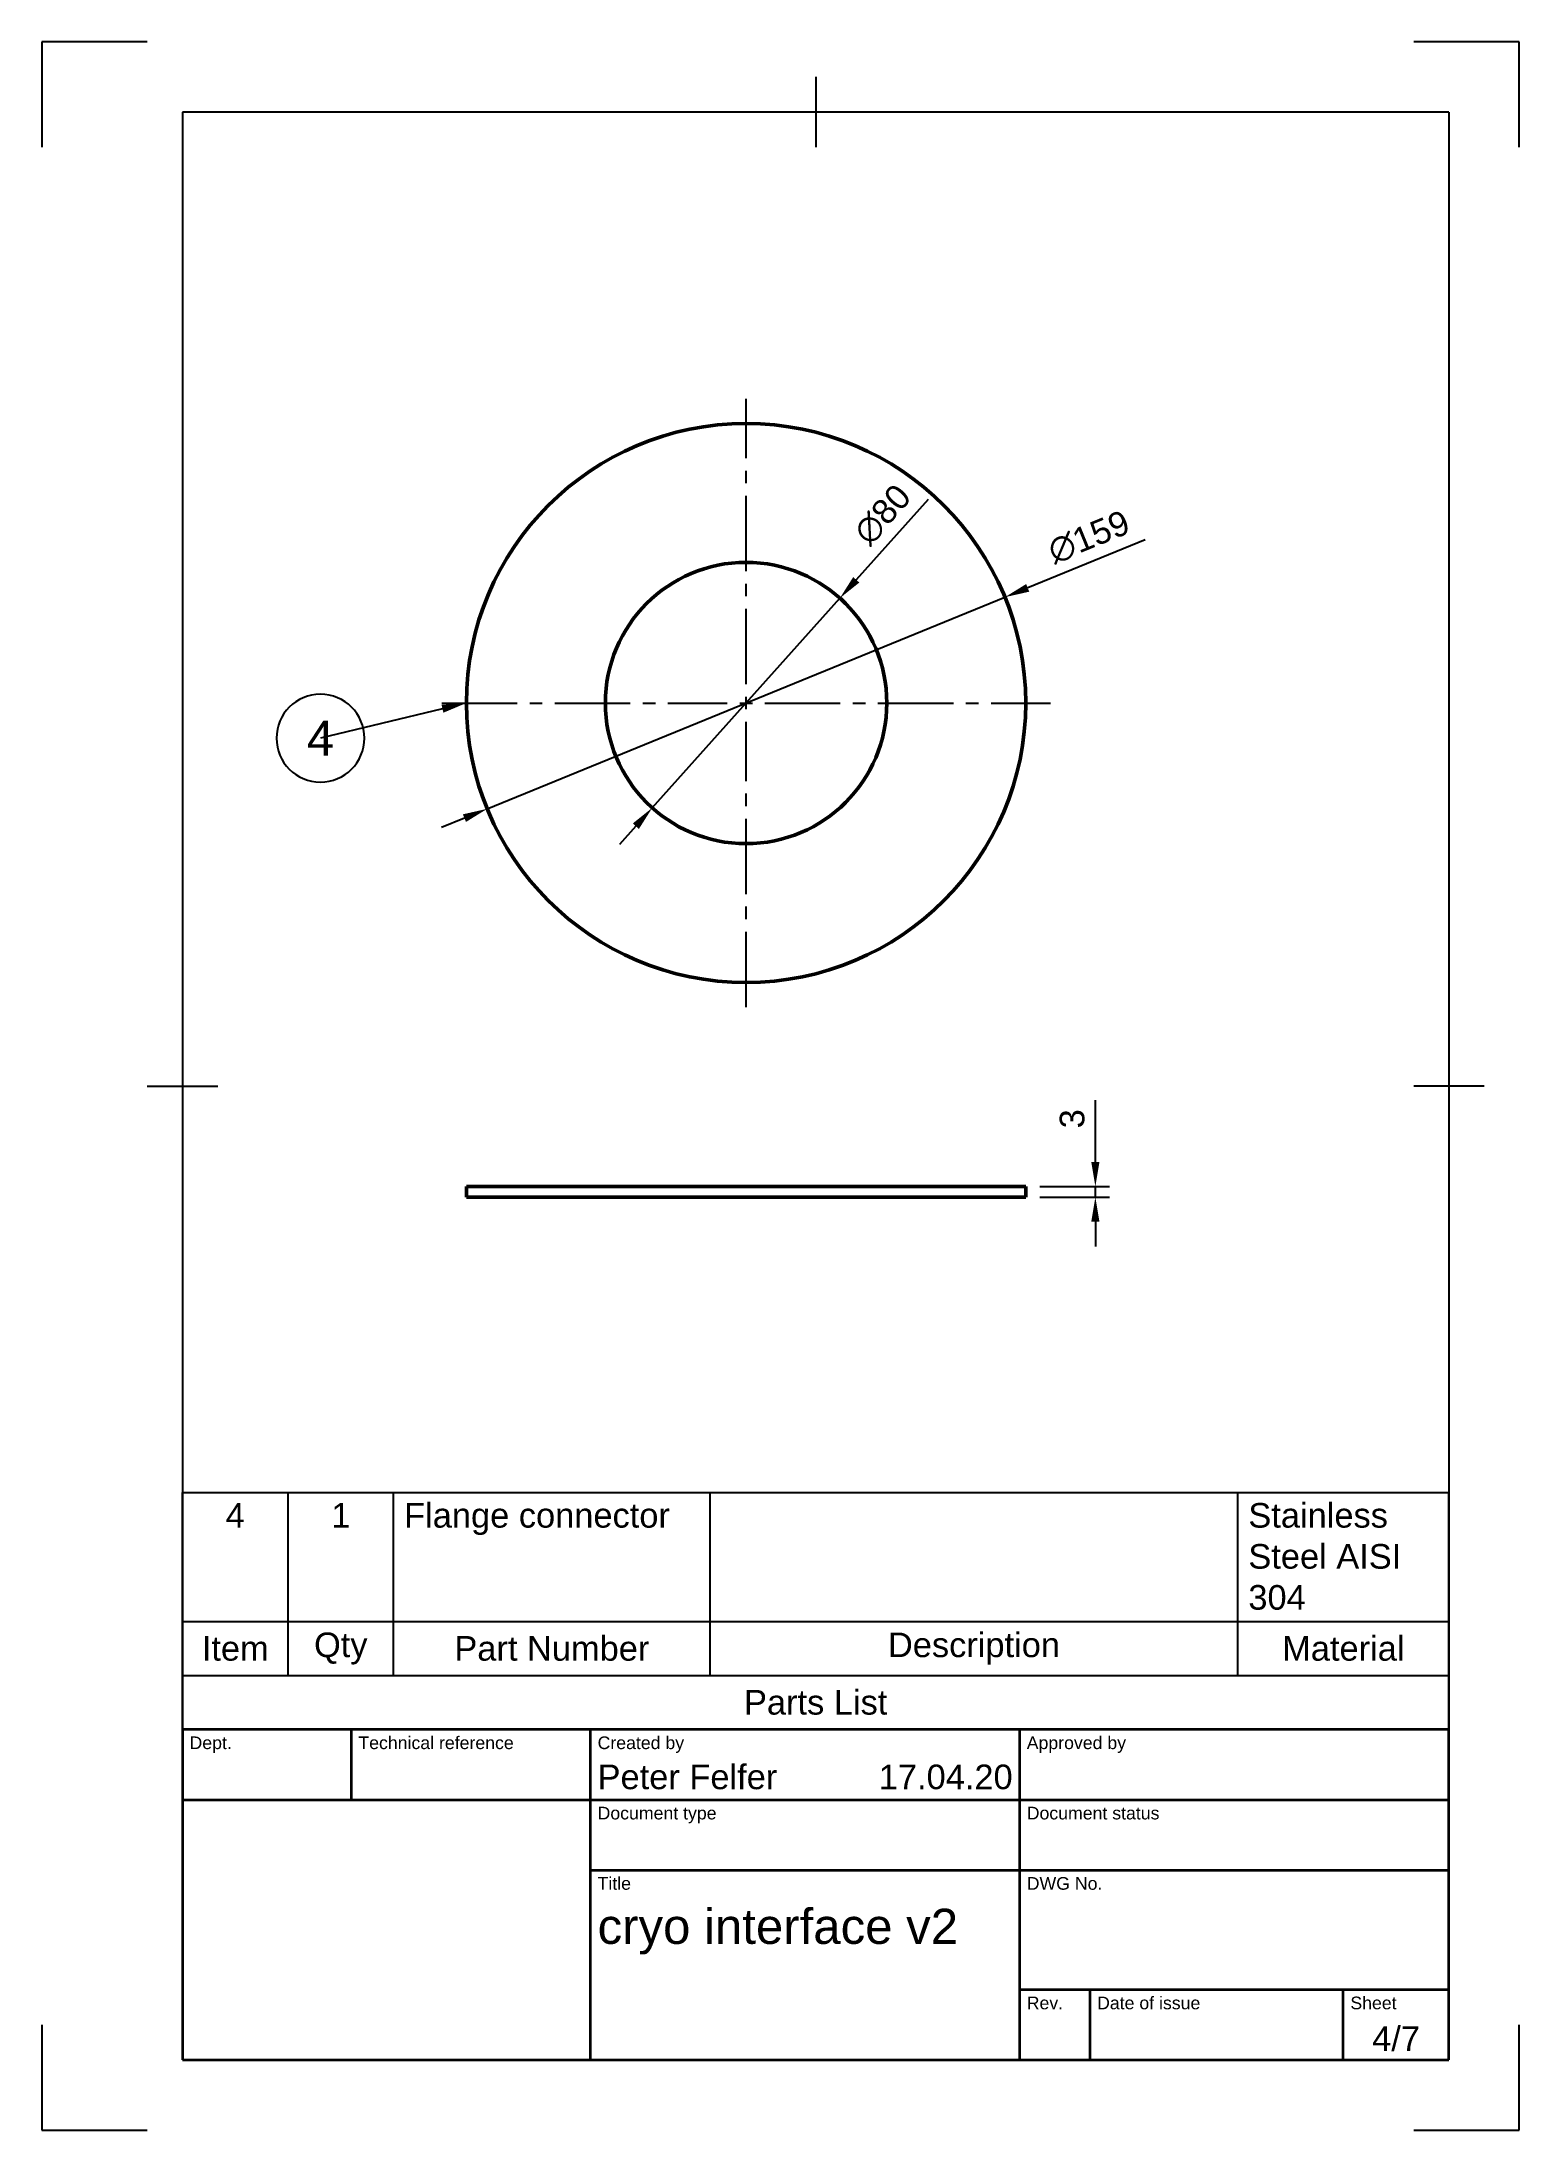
# Model space of a CAD drawing. Header units: millimetres. Extents: x 0 to 210, y 0 to 297.
import ezdxf
from ezdxf import colors
from ezdxf.entities.mleader import LeaderData, LeaderLine
from ezdxf.enums import TextEntityAlignment as Align
from ezdxf.math import Vec2, Vec3

# ---------------------------------------------------------------- set-up
doc = ezdxf.new("R2010")
doc.units = ezdxf.units.MM
doc.header["$LTSCALE"] = 0.75
doc.linetypes.add('CENTER2', pattern=[28.575, 19.05, -3.175, 3.175, -3.175])
for name, color, linetype, lineweight in [('Balloons', 7, 'Continuous', 25), ('Border', 7, 'Continuous', 25), ('FD_Dimensions', 7, 'Continuous', 25), ('Parts Lists', 7, 'Continuous', 25), ('Smart Centers', 7, 'CENTER2', 25), ('TitleBlock', 7, 'Continuous', 35), ('Visible', 7, 'Continuous', 50)]:
    doc.layers.add(name, color=color, linetype=linetype, lineweight=lineweight)
doc.styles.add('FusionTitle', font='')
doc.styles.get("Standard").update_dxf_attribs({"font": 'arial.ttf'})
doc.styles.get('FusionTitle').set_extended_font_data('Arial Unicode MS')
doc.dimstyles.new('Dim-ISO-25', dxfattribs={"dimtxt": 3.5, "dimasz": 3.5, "dimexe": 2, "dimexo": 2, "dimgap": 1.5, "dimtad": 1, "dimzin": 12, "dimdsep": 46, "dimtxsty": 'Standard', "dimcen": 0, "dimazin": 3, "dimtp": 0.1, "dimtm": 0.1, "dimtfac": 0.714, "dimtmove": 0, "dimatfit": 3, "dimfxl": 1, "dimtzin": 12, "dimarcsym": 0})

# ---------------------------------------------------------------- blocks, each defined once
blk = doc.blocks.new('ISO_A4(P)_SHEET')
at = {"layer": 'Border'}
for p, q in [((15, 297), (0, 297)), ((0, 297), (0, 282)), ((210, 297), (195, 297)), ((210, 282), (210, 297)), ((110, 292), (110, 282)), ((200, 287), (20, 287)), ((20, 287), (20, 10)), ((200, 287), (200, 10)), ((15, 148.5), (25, 148.5)), ((205, 148.5), (195, 148.5)), ((0, 15), (0, 0)), ((210, 0), (210, 15)), ((20, 10), (200, 10)), ((0, 0), (15, 0)), ((195, 0), (210, 0))]:
    blk.add_line(p, q, dxfattribs=at)
blk = doc.blocks.new('ISO_TITLEBLOCK')
at = {"layer": 'TitleBlock'}
for p, q in [((0, 47), (-180, 47)), ((-180, 47), (-180, 0)), ((-156, 37), (-156, 47)), ((-122, 0), (-122, 47)), ((-61, 0), (-61, 47)), ((0, 0), (0, 47)), ((-180, 37), (0, 37)), ((-122, 27), (0, 27)), ((-61, 10), (0, 10)), ((-51, 0), (-51, 10)), ((-15, 0), (-15, 10)), ((-180, 0), (0, 0))]:
    blk.add_line(p, q, dxfattribs=at)
at = {"layer": 'TitleBlock', "style": 'FusionTitle'}
for s, p in [('Dept.', (-179, 46)), ('Technical reference', (-155, 46)), ('Created by', (-121, 46)), ('Approved by', (-60, 46)), ('Document type', (-121, 36)), ('Document status', (-60, 36)), ('Title', (-121, 26)), ('DWG No.', (-60, 26)), ('Rev.', (-60, 9)), ('Date of issue', (-50, 9)), ('Sheet', (-14, 9))]:
    blk.add_text(s, height=1.8, dxfattribs=at).set_placement(p, align=Align.TOP_LEFT)
for tag, p, height in [('DEPT', (-179, 38.5), 3.5), ('TECHNICAL_REFERENCE', (-155, 38.5), 3.5), ('CREATED_BY', (-121, 38.5), 3.5), ('APPROVED_BY', (-60, 38.5), 3.5), ('DOCUMENT_TYPE', (-121, 28.5), 3.5), ('DOCUMENT_STATUS', (-60, 28.5), 3.5), ('TITLE_1', (-121, 16.5), 5), ('TITLE_2', (-121, 9), 5), ('TITLE_3', (-121, 1.5), 5), ('DATE_OF_ISSUE', (-50, 1.5), 3.5)]:
    blk.add_attdef(tag, p, '', height=height, dxfattribs=at)
for tag, p in [('CREATED_DATE', (-62, 38.5)), ('APPROVED_DATE', (-1, 38.5))]:
    blk.add_attdef(tag, text='', height=3.5, dxfattribs=at).set_placement(p, align=Align.RIGHT)
for tag, height, p in [('DRAWING_NUMBER', 5, (-30.5, 16.6)), ('REV', 3.5, (-56, 3.1)), ('SHEET', 3.5, (-7.5, 3.1))]:
    blk.add_attdef(tag, text='', height=height, dxfattribs=at).set_placement(p, align=Align.MIDDLE)
blk = doc.blocks.new('*T5')
at = {"layer": 'Parts Lists', "color": 0, "linetype": 'ByBlock', "lineweight": -2, "transparency": 16777216}
for p, q in [((0, 33.695771), (180, 33.695771)), ((0, 0), (0, 33.695771)), ((15, 7.666667), (15, 33.695771)), ((30, 7.666667), (30, 33.695771)), ((75, 7.666667), (75, 33.695771)), ((150, 7.666667), (150, 33.695771)), ((180, 0), (180, 33.695771)), ((0, 15.333333), (180, 15.333333)), ((0, 7.666667), (180, 7.666667)), ((0, 0), (180, 0))]:
    blk.add_line(p, q, dxfattribs=at)
at = {"layer": 'Parts Lists', "color": 0, "transparency": 16777216, "char_height": 3.5}
for s, insert, width, attachment_point in [('4', (7.5, 32.195771), 12, 2), ('1', (22.5, 32.195771), 12, 2), ('Flange connector', (31.5, 32.195771), 42, 1), ('Stainless Steel AISI 304', (151.5, 32.195771), 27, 1), ('Item', (7.5, 11.5), 12, 5), ('Qty', (22.5, 11.5), 12, 5), ('Part Number', (52.5, 11.5), 42, 5), ('Description', (112.5, 11.5), 72, 5), ('Material', (165, 11.5), 27, 5), ('Parts List', (90, 3.833333), 177, 5)]:
    blk.add_mtext(s, dxfattribs=dict(at, insert=insert, width=width, attachment_point=attachment_point))
blk = doc.blocks.new('*U6')
at = {"layer": 'Smart Centers', "color": 0, "ltscale": 0.75, "transparency": 16777216}
for p, q in [((0, 2.678906), (0, 43.25)), ((-43.25, 0), (-2.678906, 0)), ((2.678906, 0), (43.25, 0)), ((0, -43.25), (0, -2.678906))]:
    blk.add_line(p, q, dxfattribs=at)
at = {"layer": 'Smart Centers', "color": 0, "linetype": 'Continuous', "ltscale": 0.75, "transparency": 16777216}
for p, q in [((-0.892969, 0), (0.892969, 0)), ((0, -0.892969), (0, 0.892969))]:
    blk.add_line(p, q, dxfattribs=at)
blk = doc.blocks.new('*D12')
at = {"layer": 'Defpoints', "color": 0, "transparency": 16777216}
for p in [(113.435408, 217.875041), (86.773933, 188.056158)]:
    blk.add_point(p, dxfattribs=at)
at = {"layer": 'FD_Dimensions', "lineweight": -2, "transparency": 16777216}
for p, q in [((125.972758, 231.897136), (115.768287, 220.484193)), ((86.773933, 188.056158), (113.435408, 217.875041)), ((84.441054, 185.447006), (82.108175, 182.837854))]:
    blk.add_line(p, q, dxfattribs=at)
at = {"layer": 'FD_Dimensions', "transparency": 16777216}
for points in [[(115.333429, 220.873006), (116.203146, 220.09538), (113.435408, 217.875041)], [(84.006196, 185.835819), (84.875913, 185.058193), (86.773933, 188.056158)]]:
    blk.add_solid(points, dxfattribs=at)
at = {"layer": 'FD_Dimensions', "color": 0, "transparency": 16777216, "insert": (119.51362, 229.751395), "char_height": 3.5, "attachment_point": 5, "rotation": 48.19965378}
blk.add_mtext('∅80', dxfattribs=at)
blk = doc.blocks.new('*D13')
at = {"layer": 'Defpoints', "color": 0, "transparency": 16777216}
for p in [(136.896191, 218.01374), (63.31315, 187.917459)]:
    blk.add_point(p, dxfattribs=at)
at = {"layer": 'FD_Dimensions', "lineweight": -2, "transparency": 16777216}
for p, q in [((156.843833, 226.172547), (140.135696, 219.338733)), ((63.31315, 187.917459), (136.896191, 218.01374)), ((60.073646, 186.592466), (56.834141, 185.267472))]:
    blk.add_line(p, q, dxfattribs=at)
at = {"layer": 'FD_Dimensions', "transparency": 16777216}
for points in [[(139.914864, 219.878651), (140.356528, 218.798816), (136.896191, 218.01374)], [(59.852813, 187.132383), (60.294478, 186.052548), (63.31315, 187.917459)]]:
    blk.add_solid(points, dxfattribs=at)
at = {"layer": 'FD_Dimensions', "color": 0, "transparency": 16777216, "insert": (148.829758, 226.551778), "char_height": 3.5, "attachment_point": 5, "rotation": 22.24512596}
blk.add_mtext('∅159', dxfattribs=at)
blk = doc.blocks.new('*D14')
at = {"layer": 'Defpoints', "color": 0, "transparency": 16777216}
for p in [(139.854671, 134.190387), (149.754166, 134.190387), (139.854671, 132.690387)]:
    blk.add_point(p, dxfattribs=at)
at = {"layer": 'FD_Dimensions', "lineweight": -2, "transparency": 16777216}
for p, q in [((149.754166, 137.690387), (149.754166, 146.482338)), ((141.854671, 134.190387), (151.754166, 134.190387)), ((149.754166, 132.690387), (149.754166, 134.190387)), ((141.854671, 132.690387), (151.754166, 132.690387)), ((149.754166, 129.190387), (149.754166, 125.690387))]:
    blk.add_line(p, q, dxfattribs=at)
at = {"layer": 'FD_Dimensions', "transparency": 16777216}
for points in [[(149.170833, 137.690387), (150.337499, 137.690387), (149.754166, 134.190387)], [(149.170833, 129.190387), (150.337499, 129.190387), (149.754166, 132.690387)]]:
    blk.add_solid(points, dxfattribs=at)
at = {"layer": 'FD_Dimensions', "color": 0, "transparency": 16777216, "insert": (146.465967, 143.836362), "char_height": 3.5, "attachment_point": 5, "rotation": 90}
blk.add_mtext('3', dxfattribs=at)
blk = doc.blocks.new('*B11')
at = {"transparency": 16777216}
for start, end in [(90, 270), (270, 90)]:
    blk.add_arc((0, 0), 6.25, start, end, dxfattribs=at)
at = {"transparency": 16777216, "insert": (0, 0), "char_height": 5, "attachment_point": 5}
blk.add_mtext('4', dxfattribs=at)

msp = doc.modelspace()

# ---------------------------------------------------------------- linework, layer by layer
at = {"layer": 'Visible', "extrusion": (0, -2.967e-13, -1)}
for p, q in [((139.854671, 134.190387), (60.354671, 134.190387)), ((60.354671, 132.690387), (60.354671, 134.190387)), ((139.854671, 132.690387), (139.854671, 134.190387)), ((139.854671, 132.690387), (60.354671, 132.690387))]:
    msp.add_line(p, q, dxfattribs=at)
at = {"layer": 'Visible', "extrusion": (0, 0, -1)}
for radius in [39.75, 20]:
    msp.add_circle((-100.104671, 202.965599), radius, dxfattribs=at)

# ---------------------------------------------------------------- block references
msp.add_blockref('*T5', (20, 57))
at = {"layer": 'Border'}
msp.add_blockref('ISO_A4(P)_SHEET', (0, 0), dxfattribs=at)
at = {"layer": 'Smart Centers', "ltscale": 0.75}
msp.add_blockref('*U6', (100.104671, 202.965599), dxfattribs=at)
at = {"layer": 'TitleBlock'}
msp.add_blockref('ISO_TITLEBLOCK', (200, 10), dxfattribs=at).add_auto_attribs({'CREATED_DATE': '17.04.20', 'SHEET': '4/7', 'TITLE_1': 'cryo interface v2', 'CREATED_BY': 'Peter Felfer'})

# ---------------------------------------------------------------- dimensions: what is measured, and where the dimension line sits
at = {"layer": 'FD_Dimensions'}
for p1, p2, picture, middle in [((86.773933, 188.056158), (113.435408, 217.875041), '*D12', (122.036962, 227.495241)), ((63.31315, 187.917459), (136.896191, 218.01374), '*D13', (150.111174, 223.418815))]:
    dim = msp.add_diameter_dim_2p(p1=p1, p2=p2, dimstyle='Dim-ISO-25', override={"dimlfac": 2, "dimclrd": 256, "dimclre": 256}, dxfattribs=at)
    dim.commit()
    dim.dimension.update_dxf_attribs({"geometry": picture, "text_midpoint": middle, "dimtype": 163})
dim = msp.add_aligned_dim(p1=(139.854671, 132.690387), p2=(139.854671, 134.190387), distance=-9.899495, dimstyle='Dim-ISO-25', override={"dimlfac": 2, "dimclrd": 256, "dimclre": 256}, dxfattribs=at)
dim.commit()
dim.dimension.update_dxf_attribs({"geometry": '*D14', "text_midpoint": (146.465967, 143.836362)})

# ---------------------------------------------------------------- leaders
at = {"layer": 'Balloons'}
ml = msp.add_multileader_block('Standard', dxfattribs=at)
ml.set_content('*B11', color=256)
ml.set_leader_properties()
ml.build(insert=Vec2(0, 0))
ml.multileader.update_dxf_attribs({"has_dogleg": 0, "arrow_head_size": 3.5, "block_connection_type": 1})
ctx = ml.context
ctx.base_point, ctx.char_height, ctx.arrow_head_size = Vec3(39.604671, 197.965599), 3.5, 3.5
ctx.attachment_type = 1
notes = []
notes.append((ctx, [(0, (1, 1, 0), (31.604671, 197.965599), (1, 0), 8, [(0, [(60.354671, 202.965599)], 0, [])])]))
ctx.block.insert = Vec3(39.604671, 197.965599)
for ctx, leaders in notes:
    for number, flags, end, landing, length, lines in leaders:
        leader = LeaderData()
        leader.index, (leader.has_last_leader_line, leader.has_dogleg_vector, leader.attachment_direction) = number, flags
        leader.last_leader_point, leader.dogleg_vector, leader.dogleg_length = Vec3(end), Vec3(landing), length
        for number, points, colour, breaks in lines:
            line = LeaderLine()
            line.index, line.vertices, line.color, line.breaks = number, Vec3.list(points), colors.encode_raw_color(colour), breaks
            leader.lines.append(line)
        ctx.leaders.append(leader)

doc.saveas('drawing.dxf')
